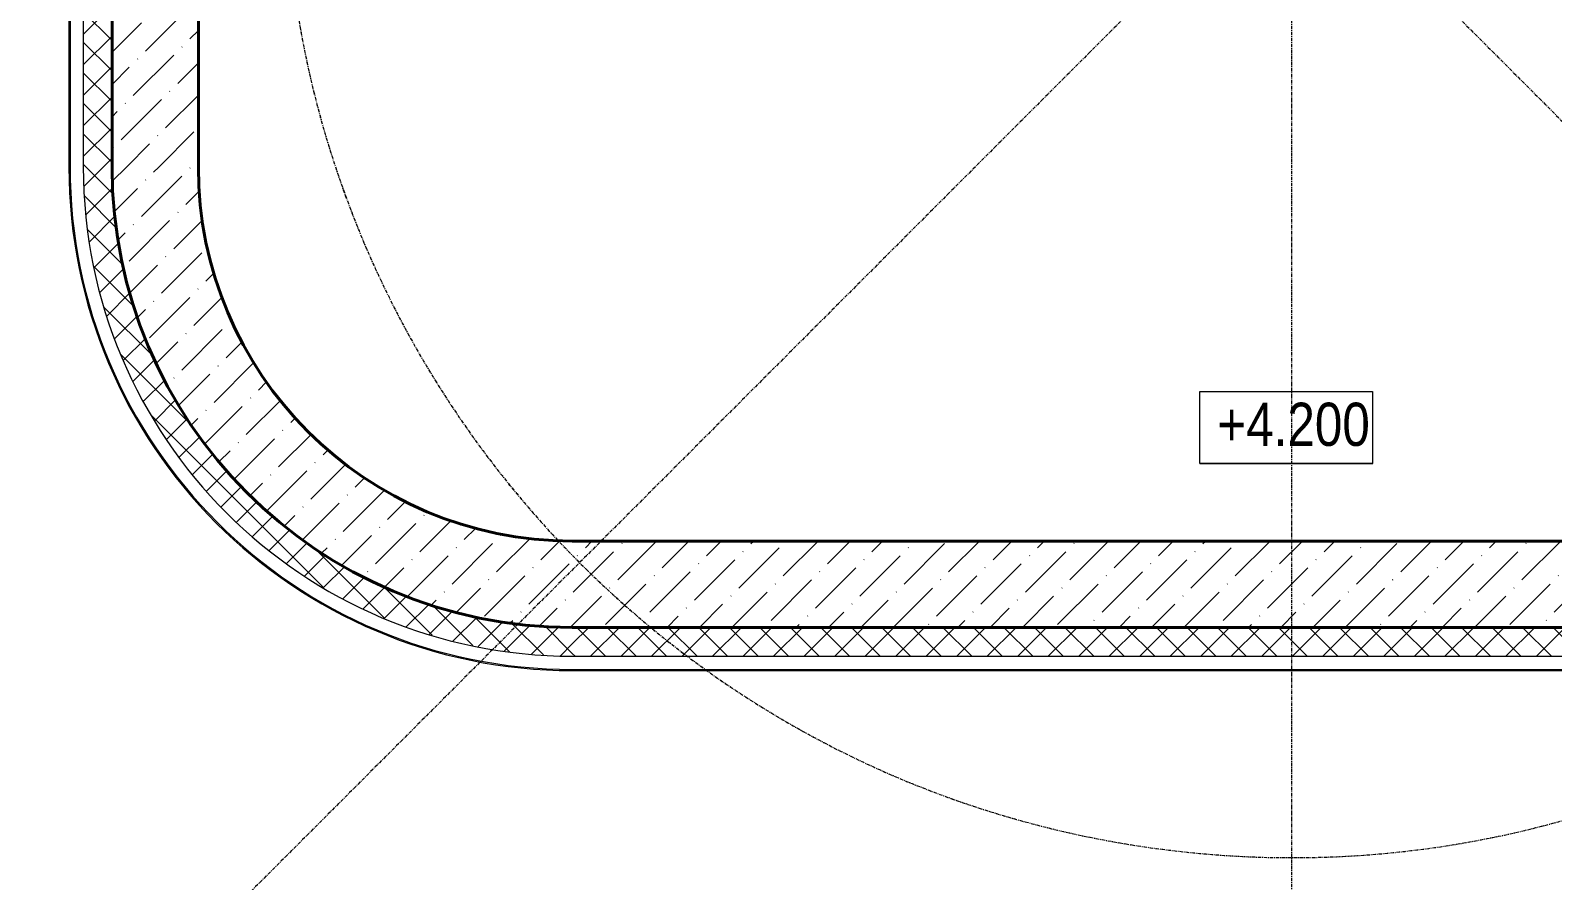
# Model space of a CAD drawing. Header units: millimetres. Extents: x 223 to 163467, y -12002 to 99672.
# Drawn here: x 103547 to 108839, y 15752 to 18706 of the extents above; entities that cross this region are included whole.
import ezdxf

# ---------------------------------------------------------------- set-up
doc = ezdxf.new("R2010")
doc.units = ezdxf.units.MM
doc.linetypes.add('ADSK_Линия сетки', pattern=[21, 12, -3, 3, -3])
for name, color, linetype, lineweight in [('A-AREA', 7, 'Continuous', 9), ('A-WALL', 7, 'Continuous', 9), ('A-WALL-PATT', 7, 'Continuous', 18), ('G-ANNO-DIMS', 7, 'Continuous', 9), ('I-WALL', 7, 'Continuous', 9), ('S-GRID', 7, 'Continuous', 9)]:
    doc.layers.add(name, color=color, linetype=linetype, lineweight=lineweight)
doc.layers.add('A-DETL', color=7, linetype='Continuous', lineweight=9, true_color=0x00a600)
doc.styles.add('GOST Common_I_4', font='ARIALN.TTF', dxfattribs={"height": 125})
pattern_1 = [(45, (0, 0), (42.0948, 154.348), [198.438, -39.688, 1.676, -38.011])]
pattern_2 = [(45, (107111.43, 19209.21), (-53.033, 53.033), []), (135, (107111.43, 19209.21), (-53.033, -53.033), [])]

# ---------------------------------------------------------------- blocks, each defined once
blk = doc.blocks.new('КДП Вышка - КР_rvt-1-2 этаж')
at = {"layer": 'A-WALL-PATT', "lineweight": 20}
h = blk.add_hatch(dxfattribs=at)
h.set_pattern_fill('FP_1', color=256, style=0, pattern_type=2)
h.set_pattern_definition(pattern_1)
h.paths.add_polyline_path([(-3176.2, -977.6), (-2980.5, -977.6), (-2980.5, 719.6), (-3280.5, 719.6), (-3280.5, -977.6)], flags=0)
h = blk.add_hatch(dxfattribs=at)
h.set_pattern_fill('FP_1', color=256, style=0, pattern_type=2)
h.set_pattern_definition(pattern_1)
h.paths.add_polyline_path([(-1680.5, -2577.6), (-1680.5, -2277.6), (-1807.9, -2271.3), (-1934.1, -2252.6), (-2057.9, -2221.6), (-2181.6, -2176.9), (-2293.3, -2124.1), (-2402.7, -2058.5), (-2505.2, -1982.5), (-2599.7, -1896.8), (-2685.4, -1802.3), (-2761.4, -1699.9), (-2829.5, -1585.1), (-2881.5, -1475.1), (-2924.5, -1355), (-2955.5, -1231.2), (-2974.2, -1105), (-2980.5, -977.6), (-3280.5, -977.6), (-3274.4, -1117.1), (-3256.2, -1255.4), (-3226, -1391.7), (-3184, -1524.8), (-3130.6, -1653.8), (-3066.1, -1777.6), (-2991.1, -1895.3), (-2906.2, -2006.1), (-2811.9, -2109), (-2709, -2203.3), (-2598.2, -2288.3), (-2480.5, -2363.3), (-2356.7, -2427.7), (-2227.7, -2481.1), (-2094.6, -2523.1), (-1958.3, -2553.3), (-1820, -2571.5), (-1789.7, -2572.8)], flags=0)
h = blk.add_hatch(dxfattribs=at)
h.set_pattern_fill('FP_1', color=256, style=0, pattern_type=2)
h.set_pattern_definition(pattern_1)
h.paths.add_polyline_path([(-1680.5, -2577.6), (4919.5, -2577.6), (4919.5, -2277.6), (-1680.5, -2277.6)], flags=0)
at = {"layer": 'I-WALL', "lineweight": 40}
for p, q in [((-3280.5, 719.6), (-3280.5, -977.6)), ((-2980.5, -977.6), (-2980.5, 719.6)), ((4619.5, -2277.6), (-1680.5, -2277.6)), ((-1680.5, -2577.6), (4919.5, -2577.6))]:
    blk.add_line(p, q, dxfattribs=at)
for radius in [1600, 1300]:
    blk.add_arc((-1680.5, -977.6), radius, 180, 270, dxfattribs=at)
blk = doc.blocks.new('Высотные отметки - 12х5-516923-2 этаж')
at = {"layer": 'G-ANNO-DIMS'}
for p, q in [((-6, 0), (-6, 5)), ((-6, 5), (6, 5)), ((6, 5), (6, 0)), ((6, 0), (-6, 0))]:
    blk.add_line(p, q, dxfattribs=at)
blk = doc.blocks.new('оси')
at = {"layer": 'S-GRID', "linetype": 'ADSK_Линия сетки'}
for q in [(80436.2, 12921.1), (86612.7, 8288.8), (92851.2, 12859.1)]:
    blk.add_line((86612.7, 19097.7), q, dxfattribs=at)
for radius, start, end in [(6000, 192.09621, 182.95219), (3500, 177.3315, 161.4375)]:
    blk.add_arc((86612.7, 19097.7), radius, start, end, dxfattribs=at)

msp = doc.modelspace()

# ---------------------------------------------------------------- hatches: boundary and pattern name
at = {"layer": 'A-WALL-PATT', "lineweight": 15}
h = msp.add_hatch(dxfattribs=at)
h.set_pattern_fill('FP_14', color=256, style=0, pattern_type=2)
h.set_pattern_definition(pattern_2)
h.paths.add_polyline_path([(103730.9, 18231.6), (103830.9, 18231.6), (103830.9, 19928.8), (103730.9, 19928.8), (103730.9, 18366.9)], flags=0)
h = msp.add_hatch(dxfattribs=at)
h.set_pattern_fill('FP_14', color=256, style=0, pattern_type=2)
h.set_pattern_definition(pattern_2)
h.paths.add_polyline_path([(105430.9, 16531.6), (105430.9, 16631.6), (105291.5, 16637.7), (105153.1, 16655.9), (105016.8, 16686.1), (104883.7, 16728.1), (104754.7, 16781.5), (104628.5, 16847.5), (104513.2, 16921), (104402.5, 17005.9), (104299.6, 17100.2), (104205.3, 17203.1), (104120.3, 17313.9), (104045.3, 17431.6), (103980.8, 17555.4), (103927.4, 17684.4), (103885.4, 17817.5), (103855.2, 17953.8), (103837, 18092.2), (103830.9, 18231.6), (103730.9, 18231.6), (103736.7, 18091.2), (103754.1, 17951.8), (103782.9, 17814.3), (103823, 17679.6), (103874.1, 17548.7), (103935.8, 17422.5), (104007.7, 17301.8), (104089.4, 17187.4), (104180.2, 17080.2), (104281.9, 16978.9), (104386.8, 16890.1), (104501.1, 16808.4), (104621.8, 16736.5), (104748, 16674.8), (104878.9, 16623.7), (105013.6, 16583.6), (105151.1, 16554.8), (105290.5, 16537.4), (105321.7, 16536.1)], flags=0)
h = msp.add_hatch(dxfattribs=at)
h.set_pattern_fill('FP_14', color=256, style=0, pattern_type=2)
h.set_pattern_definition(pattern_2)
h.paths.add_polyline_path([(111907.4, 16531.6), (112175.9, 16531.6), (112175.9, 16631.6), (105430.9, 16631.6), (105430.9, 16531.6), (106361.6, 16531.6)], flags=0)

# ---------------------------------------------------------------- linework, layer by layer
at = {"layer": 'A-AREA', "lineweight": 15}
for start, end in [(180, 186.0571), (188.0362, 192.1257), (194.4651, 198.2132), (200.6643, 204.3357), (206.7868, 210.5349), (212.8743, 216.9638), (218.9429, 231.0571), (233.0362, 237.1257), (239.4651, 243.2132), (245.6643, 249.3357), (251.7868, 255.5349), (257.8743, 261.9638), (263.9429, 270)]:
    msp.add_arc((105430.9, 18231.6), 1300, start, end, dxfattribs=at)
at = {"layer": 'A-DETL', "color": 7, "lineweight": 15}
msp.add_line((107612.2, 17201.4), (108213.4, 17201.4), dxfattribs=at)
at = {"layer": 'A-WALL', "lineweight": 15}
for p, q in [((103684.9, 19928.8), (103684.9, 18231.6)), ((103730.9, 19928.8), (103730.9, 18231.6)), ((105430.9, 16531.6), (112175.9, 16531.6)), ((105430.9, 16485.6), (112175.9, 16485.6))]:
    msp.add_line(p, q, dxfattribs=at)
for radius in [1746, 1700]:
    msp.add_arc((105430.9, 18231.6), radius, 180, 270, dxfattribs=at)
at = {"layer": 'I-WALL', "lineweight": 15}
for p, q in [((103680.9, 19928.8), (103680.9, 18231.6)), ((103830.9, 18231.6), (103830.9, 19928.8)), ((112175.9, 16631.6), (105430.9, 16631.6)), ((105430.9, 16481.6), (112175.9, 16481.6))]:
    msp.add_line(p, q, dxfattribs=at)
for radius in [1750, 1600]:
    msp.add_arc((105430.9, 18231.6), radius, 180, 270, dxfattribs=at)
at = {"layer": 'S-GRID', "linetype": 'ADSK_Линия сетки', "lineweight": 15}
msp.add_arc((107930.9, 19331.6), 3500, 177.3315, 161.4375, dxfattribs=at)

# ---------------------------------------------------------------- block references
at = {"lineweight": 15}
msp.add_blockref('КДП Вышка - КР_rvt-1-2 этаж', (107111.4, 19209.2), dxfattribs=at)
at = {"layer": 'G-ANNO-DIMS', "lineweight": 15, "xscale": 49.99999999999998, "yscale": 49.99999999999998, "zscale": 49.99999999999998}
msp.add_blockref('Высотные отметки - 12х5-516923-2 этаж', (107912.1, 17201.4), dxfattribs=at)

# ---------------------------------------------------------------- texts
at = {"layer": 'G-ANNO-DIMS', "lineweight": 15, "insert": (107673, 17412.4), "char_height": 150, "width": 573.819, "attachment_point": 1, "line_spacing_factor": 1.022761, "style": 'GOST Common_I_4'}
msp.add_mtext('+4.200', dxfattribs=at)

# ---------------------------------------------------------------- next in the draw order: block references
at = {"lineweight": 15}
msp.add_blockref('оси', (21318.3, 233.9), dxfattribs=at)

doc.saveas('drawing.dxf')
